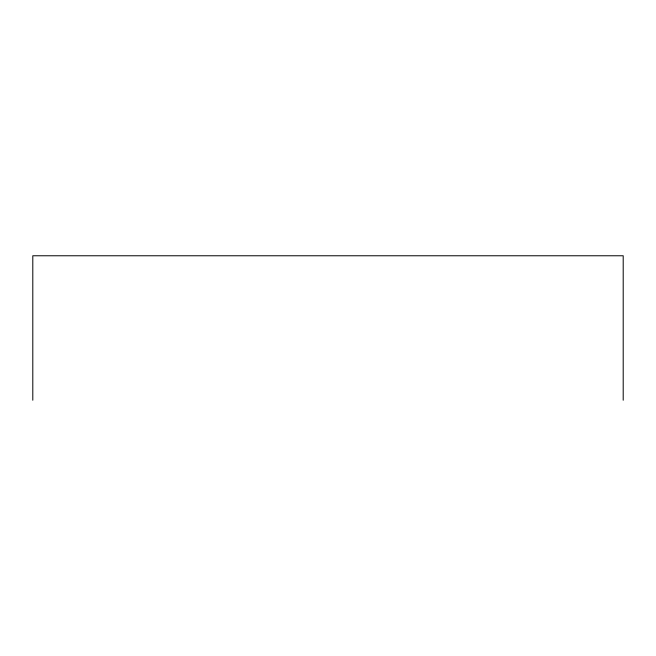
<?xml version="1.0" encoding="UTF-8"?>
<svg xmlns="http://www.w3.org/2000/svg" width="656" height="656" viewBox="0 0 656 656"><rect width="100%" height="100%" fill="white"/><g stroke="black" fill="none" stroke-linecap="round" stroke-linejoin="round"><path stroke-width="0.98" d="M623.2 400.234L623.2 255.766L32.8 255.766L32.8 400.234"/></g></svg>
